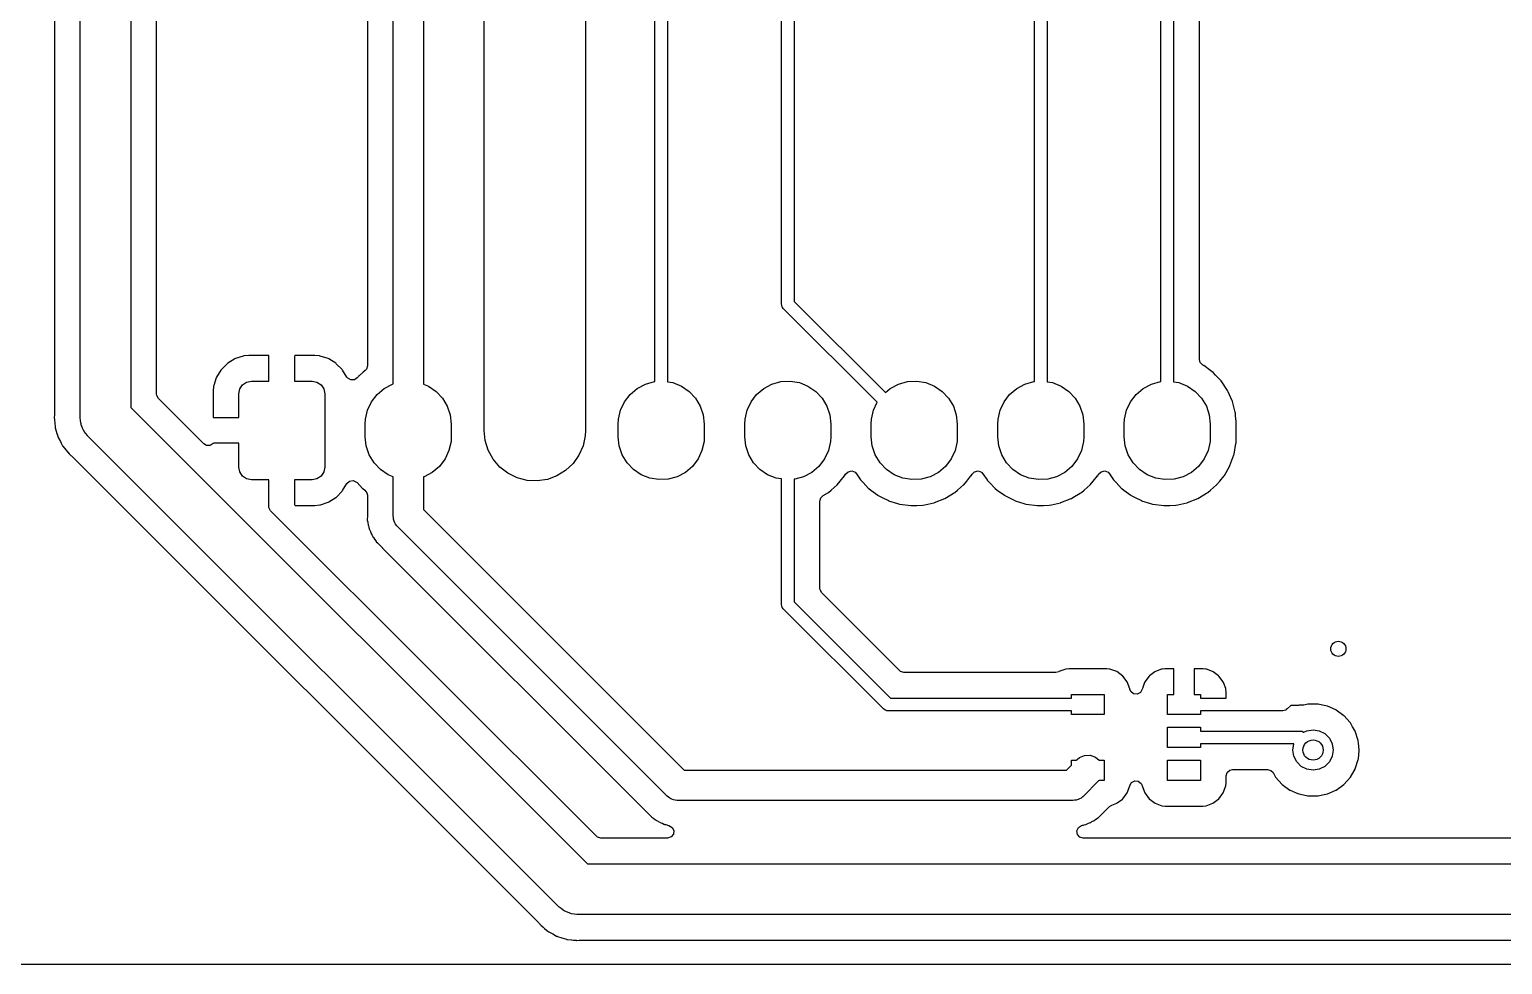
# Model space of a CAD drawing. Extents: x 1.82 to 8.48, y -4.98 to -0.82.
# Drawn here: x 2.604 to 3.75, y -4.98 to -4.252 of the extents above; entities that cross this region are included whole.
import ezdxf

# ---------------------------------------------------------------- set-up
doc = ezdxf.new("R2010")
doc.units = 0
doc.header["$MEASUREMENT"] = 0
doc.layers.add('BLACK', color=7, linetype='CONTINUOUS')

msp = doc.modelspace()

# ---------------------------------------------------------------- linework, layer by layer
at = {"layer": 'BLACK', "linetype": 'CONTINUOUS'}
for p, q in [((2.64321, -4.5544), (2.64321, -3.26329)), ((2.68258, -3.26329), (2.68258, -4.54624)), ((2.7026, -4.5359), (2.7026, -3.28827)), ((2.62319, -3.31816), (2.62319, -4.55196)), ((2.95748, -4.56417), (2.95748, -3.75)), ((3.03622, -3.75), (3.03622, -4.56417)), ((2.88661, -4.528), (2.88661, -4.18603)), ((2.91024, -4.18618), (2.91024, -4.52814)), ((3.09035, -4.5262), (3.09035, -4.18783)), ((3.1002, -4.18798), (3.1002, -4.52635)), ((3.18878, -4.46575), (3.18878, -4.18783)), ((3.19862, -4.18798), (3.19862, -4.46371)), ((3.38563, -4.5262), (3.38563, -4.18783)), ((3.39547, -4.18798), (3.39547, -4.52635)), ((3.48406, -4.5262), (3.48406, -4.18783)), ((3.4939, -4.18798), (3.4939, -4.52635)), ((2.86659, -4.2004), (2.86659, -4.51379)), ((3.51392, -4.50889), (3.51392, -4.20514)), ((3.18912, -4.46691), (3.18878, -4.46575)), ((3.18938, -4.4681), (3.18912, -4.46691)), ((3.18953, -4.4683), (3.18938, -4.4681)), ((3.18956, -4.46841), (3.18953, -4.4683)), ((3.1897, -4.46853), (3.18956, -4.46841)), ((3.19022, -4.46923), (3.1897, -4.46853)), ((3.26331, -4.54232), (3.19022, -4.46923)), ((3.19862, -4.46371), (3.26962, -4.53471)), ((2.75751, -4.51229), (2.753, -4.5168)), ((2.75796, -4.51193), (2.75751, -4.51229)), ((2.76339, -4.50857), (2.75796, -4.51193)), ((2.76391, -4.50833), (2.76339, -4.50857)), ((2.76998, -4.50631), (2.76391, -4.50833)), ((2.7705, -4.50619), (2.76998, -4.50631)), ((2.77427, -4.5058), (2.7705, -4.50619)), ((2.77452, -4.50579), (2.77427, -4.5058)), ((2.78947, -4.50579), (2.77452, -4.50579)), ((2.78977, -4.50585), (2.78947, -4.50579)), ((2.78982, -4.5059), (2.78977, -4.50585)), ((2.79, -4.5065), (2.78982, -4.5059)), ((2.79, -4.52579), (2.79, -4.5065)), ((2.81007, -4.50602), (2.81, -4.50632)), ((2.81, -4.50632), (2.81, -4.52579)), ((2.81011, -4.50596), (2.81007, -4.50602)), ((2.81071, -4.50579), (2.81011, -4.50596)), ((2.82548, -4.50579), (2.81071, -4.50579)), ((2.82573, -4.5058), (2.82548, -4.50579)), ((2.82945, -4.50618), (2.82573, -4.5058)), ((2.82997, -4.50629), (2.82945, -4.50618)), ((2.83605, -4.50831), (2.82997, -4.50629)), ((2.83657, -4.50855), (2.83605, -4.50831)), ((2.842, -4.5119), (2.83657, -4.50855)), ((2.84245, -4.51225), (2.842, -4.5119)), ((2.84696, -4.51676), (2.84245, -4.51225)), ((2.86659, -4.51379), (2.86581, -4.51648)), ((3.5146, -4.51139), (3.51392, -4.50889)), ((3.51663, -4.51331), (3.5146, -4.51139)), ((3.51707, -4.51354), (3.51663, -4.51331)), ((3.51708, -4.51354), (3.51707, -4.51354)), ((3.51726, -4.51363), (3.51708, -4.51354)), ((3.51743, -4.51376), (3.51726, -4.51363)), ((3.52287, -4.51781), (3.51743, -4.51376)), ((3.51743, -4.51376), (3.51743, -4.51376)), ((2.74906, -4.52321), (2.74704, -4.52928)), ((2.7493, -4.52269), (2.74906, -4.52321)), ((2.75265, -4.51725), (2.7493, -4.52269)), ((2.753, -4.5168), (2.75265, -4.51725)), ((2.76942, -4.52867), (2.77261, -4.52654)), ((2.77261, -4.52654), (2.77638, -4.52579)), ((2.77638, -4.52579), (2.79, -4.52579)), ((2.81, -4.52579), (2.82362, -4.52579)), ((2.82362, -4.52579), (2.82739, -4.52654)), ((2.82739, -4.52654), (2.83058, -4.52867)), ((2.84732, -4.51721), (2.84696, -4.51676)), ((2.85073, -4.52271), (2.84732, -4.51721)), ((2.85128, -4.52345), (2.85073, -4.52271)), ((2.85368, -4.5249), (2.85128, -4.52345)), ((2.85647, -4.52482), (2.85368, -4.5249)), ((2.85878, -4.52325), (2.85647, -4.52482)), ((2.85968, -4.52215), (2.85878, -4.52325)), ((2.85994, -4.52183), (2.85968, -4.52215)), ((2.86012, -4.52168), (2.85994, -4.52183)), ((2.86329, -4.51892), (2.86012, -4.52168)), ((2.86489, -4.51754), (2.86329, -4.51892)), ((2.86581, -4.51648), (2.86489, -4.51754)), ((3.08296, -4.52814), (3.08993, -4.52622)), ((3.08993, -4.52622), (3.09035, -4.5262)), ((3.1002, -4.52635), (3.10427, -4.52702)), ((3.10427, -4.52702), (3.11099, -4.5297)), ((3.18138, -4.52814), (3.18835, -4.52622)), ((3.18835, -4.52622), (3.19557, -4.52584)), ((3.19557, -4.52584), (3.2027, -4.52702)), ((3.2027, -4.52702), (3.20941, -4.5297)), ((3.27981, -4.52814), (3.28678, -4.52622)), ((3.28678, -4.52622), (3.29399, -4.52584)), ((3.29399, -4.52584), (3.30113, -4.52702)), ((3.30113, -4.52702), (3.30784, -4.5297)), ((3.37823, -4.52814), (3.3852, -4.52622)), ((3.3852, -4.52622), (3.38563, -4.5262)), ((3.39547, -4.52635), (3.39955, -4.52702)), ((3.39955, -4.52702), (3.40626, -4.5297)), ((3.47666, -4.52814), (3.48363, -4.52622)), ((3.48363, -4.52622), (3.48406, -4.5262)), ((3.4939, -4.52635), (3.49798, -4.52702)), ((3.49798, -4.52702), (3.50469, -4.5297)), ((3.52454, -4.51905), (3.52287, -4.51781)), ((3.52656, -4.52116), (3.52454, -4.51905)), ((3.53064, -4.52544), (3.52656, -4.52116)), ((3.53081, -4.52562), (3.53064, -4.52544)), ((3.53588, -4.53315), (3.53081, -4.52562)), ((2.70271, -4.53695), (2.7026, -4.5359)), ((2.70405, -4.5394), (2.70271, -4.53695)), ((2.74655, -4.53352), (2.74654, -4.53377)), ((2.74654, -4.53377), (2.74654, -4.55346)), ((2.74693, -4.52981), (2.74655, -4.53352)), ((2.74704, -4.52928), (2.74693, -4.52981)), ((2.76654, -4.53563), (2.76728, -4.53186)), ((2.76654, -4.55417), (2.76654, -4.53563)), ((2.76728, -4.53186), (2.76942, -4.52867)), ((2.83058, -4.52867), (2.83272, -4.53186)), ((2.83272, -4.53186), (2.83346, -4.53563)), ((2.83346, -4.53563), (2.83346, -4.59272)), ((2.8698, -4.54192), (2.87419, -4.53617)), ((2.87419, -4.53617), (2.87971, -4.53151)), ((2.87971, -4.53151), (2.88611, -4.52814)), ((2.88611, -4.52814), (2.88661, -4.528)), ((2.91024, -4.52814), (2.91414, -4.5297)), ((2.91414, -4.5297), (2.92011, -4.53377)), ((2.92011, -4.53377), (2.92508, -4.53902)), ((3.06665, -4.54192), (3.07104, -4.53617)), ((3.07104, -4.53617), (3.07656, -4.53151)), ((3.07656, -4.53151), (3.08296, -4.52814)), ((3.11099, -4.5297), (3.11696, -4.53377)), ((3.11696, -4.53377), (3.12193, -4.53902)), ((3.16508, -4.54192), (3.16947, -4.53617)), ((3.16947, -4.53617), (3.17499, -4.53151)), ((3.17499, -4.53151), (3.18138, -4.52814)), ((3.20941, -4.5297), (3.21539, -4.53377)), ((3.21539, -4.53377), (3.22036, -4.53902)), ((3.26962, -4.53471), (3.27341, -4.53151)), ((3.27341, -4.53151), (3.27981, -4.52814)), ((3.30784, -4.5297), (3.31382, -4.53377)), ((3.31382, -4.53377), (3.31878, -4.53902)), ((3.36193, -4.54192), (3.36632, -4.53617)), ((3.36632, -4.53617), (3.37184, -4.53151)), ((3.37184, -4.53151), (3.37823, -4.52814)), ((3.40626, -4.5297), (3.41224, -4.53377)), ((3.41224, -4.53377), (3.41721, -4.53902)), ((3.46035, -4.54192), (3.46474, -4.53617)), ((3.46474, -4.53617), (3.47026, -4.53151)), ((3.47026, -4.53151), (3.47666, -4.52814)), ((3.50469, -4.5297), (3.51067, -4.53377)), ((3.51067, -4.53377), (3.51563, -4.53902)), ((3.53638, -4.53426), (3.53588, -4.53315)), ((3.53945, -4.54108), (3.53638, -4.53426)), ((2.68258, -4.54624), (3.03791, -4.90157)), ((2.73933, -4.57468), (2.70405, -4.5394)), ((2.86517, -4.55552), (2.86675, -4.54847)), ((2.86675, -4.54847), (2.8698, -4.54192)), ((2.92508, -4.53902), (2.9288, -4.54522)), ((2.9288, -4.54522), (2.93111, -4.55207)), ((3.06202, -4.55552), (3.0636, -4.54847)), ((3.0636, -4.54847), (3.06665, -4.54192)), ((3.12193, -4.53902), (3.12565, -4.54522)), ((3.12565, -4.54522), (3.12796, -4.55207)), ((3.16044, -4.55552), (3.16202, -4.54847)), ((3.16202, -4.54847), (3.16508, -4.54192)), ((3.22036, -4.53902), (3.22408, -4.54522)), ((3.22408, -4.54522), (3.22638, -4.55207)), ((3.25887, -4.55552), (3.26045, -4.54847)), ((3.26045, -4.54847), (3.26331, -4.54232)), ((3.31878, -4.53902), (3.3225, -4.54522)), ((3.3225, -4.54522), (3.32481, -4.55207)), ((3.3573, -4.55552), (3.35887, -4.54847)), ((3.35887, -4.54847), (3.36193, -4.54192)), ((3.41721, -4.53902), (3.42093, -4.54522)), ((3.42093, -4.54522), (3.42324, -4.55207)), ((3.45572, -4.55552), (3.4573, -4.54847)), ((3.4573, -4.54847), (3.46035, -4.54192)), ((3.51563, -4.53902), (3.51935, -4.54522)), ((3.51935, -4.54522), (3.52166, -4.55207)), ((3.53961, -4.54142), (3.53945, -4.54108)), ((3.53966, -4.54163), (3.53961, -4.54142)), ((3.54183, -4.55), (3.53966, -4.54163)), ((3.53966, -4.54163), (3.53966, -4.54163)), ((2.62304, -4.55364), (2.623, -4.55398)), ((2.623, -4.55398), (2.62302, -4.55422)), ((2.62302, -4.55422), (2.62317, -4.55595)), ((2.62316, -4.5525), (2.62304, -4.55364)), ((2.62319, -4.55196), (2.62316, -4.5525)), ((2.62317, -4.55595), (2.62318, -4.55614)), ((2.62318, -4.55614), (2.62319, -4.55624)), ((2.62319, -4.55624), (2.62319, -4.55636)), ((2.62319, -4.55636), (2.6232, -4.55648)), ((2.6232, -4.55648), (2.62335, -4.55804)), ((2.62335, -4.55804), (2.62336, -4.55809)), ((2.62336, -4.55809), (2.62368, -4.56174)), ((2.64349, -4.55639), (2.64321, -4.5544)), ((2.64362, -4.55839), (2.64349, -4.55639)), ((2.64389, -4.55914), (2.64362, -4.55839)), ((2.644, -4.55992), (2.64389, -4.55914)), ((2.64483, -4.56175), (2.644, -4.55992)), ((2.74654, -4.55346), (2.74671, -4.55406)), ((2.74671, -4.55406), (2.74677, -4.55411)), ((2.74677, -4.55411), (2.74707, -4.55417)), ((2.74707, -4.55417), (2.76654, -4.55417)), ((2.86496, -4.55925), (2.86517, -4.55552)), ((2.86496, -4.56909), (2.86496, -4.55925)), ((2.93111, -4.55207), (2.93189, -4.55925)), ((2.93189, -4.55925), (2.93189, -4.56909)), ((3.06181, -4.55925), (3.06202, -4.55552)), ((3.06181, -4.56909), (3.06181, -4.55925)), ((3.12796, -4.55207), (3.12874, -4.55925)), ((3.12874, -4.55925), (3.12874, -4.56909)), ((3.16024, -4.55925), (3.16044, -4.55552)), ((3.16024, -4.56909), (3.16024, -4.55925)), ((3.22638, -4.55207), (3.22717, -4.55925)), ((3.22717, -4.55925), (3.22717, -4.56909)), ((3.25866, -4.55925), (3.25887, -4.55552)), ((3.25866, -4.56909), (3.25866, -4.55925)), ((3.32481, -4.55207), (3.32559, -4.55925)), ((3.32559, -4.55925), (3.32559, -4.56909)), ((3.35709, -4.55925), (3.3573, -4.55552)), ((3.35709, -4.56909), (3.35709, -4.55925)), ((3.42324, -4.55207), (3.42402, -4.55925)), ((3.42402, -4.55925), (3.42402, -4.56909)), ((3.45551, -4.55925), (3.45572, -4.55552)), ((3.45551, -4.56909), (3.45551, -4.55925)), ((3.52166, -4.55207), (3.52244, -4.55925)), ((3.52244, -4.55925), (3.52244, -4.56909)), ((3.54189, -4.55021), (3.54183, -4.55)), ((3.54183, -4.55), (3.54183, -4.55)), ((3.5419, -4.55042), (3.54189, -4.55021)), ((3.54213, -4.5531), (3.5419, -4.55042)), ((3.5419, -4.55042), (3.5419, -4.55042)), ((3.54246, -4.55697), (3.54213, -4.5531)), ((3.54246, -4.5732), (3.54246, -4.55697)), ((2.62368, -4.56174), (2.62374, -4.56194)), ((2.62374, -4.56194), (2.62376, -4.56215)), ((2.62376, -4.56215), (2.62481, -4.56565)), ((2.62481, -4.56565), (2.62483, -4.5657)), ((2.62483, -4.5657), (2.6257, -4.5687)), ((2.6257, -4.5687), (2.62585, -4.56921)), ((2.62585, -4.56921), (2.62595, -4.5694)), ((2.62595, -4.5694), (2.62601, -4.5696)), ((2.62601, -4.5696), (2.62612, -4.56981)), ((2.62612, -4.56981), (2.62773, -4.57283)), ((2.62773, -4.57283), (2.62775, -4.57288)), ((2.64551, -4.56364), (2.64483, -4.56175)), ((2.64598, -4.56428), (2.64551, -4.56364)), ((2.64631, -4.565), (2.64598, -4.56428)), ((2.64762, -4.56652), (2.64631, -4.565)), ((2.64881, -4.56815), (2.64762, -4.56652)), ((2.64897, -4.56832), (2.64881, -4.56815)), ((3.01584, -4.93518), (2.64897, -4.56832)), ((2.86574, -4.57628), (2.86496, -4.56909)), ((2.93168, -4.57282), (2.9301, -4.57988)), ((2.93189, -4.56909), (2.93168, -4.57282)), ((2.95828, -4.57209), (2.95748, -4.56417)), ((2.96066, -4.57968), (2.95828, -4.57209)), ((3.036, -4.56829), (3.03438, -4.57608)), ((3.03622, -4.56417), (3.036, -4.56829)), ((3.06259, -4.57628), (3.06181, -4.56909)), ((3.12853, -4.57282), (3.12695, -4.57988)), ((3.12874, -4.56909), (3.12853, -4.57282)), ((3.16102, -4.57628), (3.16024, -4.56909)), ((3.22696, -4.57282), (3.22538, -4.57988)), ((3.22717, -4.56909), (3.22696, -4.57282)), ((3.25944, -4.57628), (3.25866, -4.56909)), ((3.32538, -4.57282), (3.32381, -4.57988)), ((3.32559, -4.56909), (3.32538, -4.57282)), ((3.35787, -4.57628), (3.35709, -4.56909)), ((3.42381, -4.57282), (3.42223, -4.57988)), ((3.42402, -4.56909), (3.42381, -4.57282)), ((3.45629, -4.57628), (3.45551, -4.56909)), ((3.52223, -4.57282), (3.52066, -4.57988)), ((3.52244, -4.56909), (3.52223, -4.57282)), ((2.62775, -4.57288), (2.62841, -4.57415)), ((2.62841, -4.57415), (2.62943, -4.57613)), ((2.62943, -4.57613), (2.62956, -4.57629)), ((2.62956, -4.57629), (2.62966, -4.57648)), ((2.62966, -4.57648), (2.63198, -4.57932)), ((2.63198, -4.57932), (2.63201, -4.57935)), ((2.63201, -4.57935), (2.63324, -4.58089)), ((2.63324, -4.58089), (2.63334, -4.58099)), ((2.63334, -4.58099), (2.63336, -4.58102)), ((2.63336, -4.58102), (2.63351, -4.58119)), ((2.63351, -4.58119), (2.63458, -4.58251)), ((2.63458, -4.58251), (2.63477, -4.58266)), ((2.63477, -4.58266), (2.63477, -4.58266)), ((2.63477, -4.58266), (2.63597, -4.58366)), ((2.63597, -4.58366), (2.63632, -4.58397)), ((2.63632, -4.58397), (2.99996, -4.94761)), ((2.74144, -4.57593), (2.73933, -4.57468)), ((2.74423, -4.57593), (2.74144, -4.57593)), ((2.74659, -4.57442), (2.74423, -4.57593)), ((2.74665, -4.57435), (2.74659, -4.57442)), ((2.74725, -4.57417), (2.74665, -4.57435)), ((2.76654, -4.57417), (2.74725, -4.57417)), ((2.76654, -4.59272), (2.76654, -4.57417)), ((2.86805, -4.58313), (2.86574, -4.57628)), ((2.87177, -4.58933), (2.86805, -4.58313)), ((2.9301, -4.57988), (2.92705, -4.58643)), ((2.96452, -4.58664), (2.96066, -4.57968)), ((3.03122, -4.58338), (3.02665, -4.5899)), ((3.03438, -4.57608), (3.03122, -4.58338)), ((3.0649, -4.58313), (3.06259, -4.57628)), ((3.06862, -4.58933), (3.0649, -4.58313)), ((3.12695, -4.57988), (3.1239, -4.58643)), ((3.16332, -4.58313), (3.16102, -4.57628)), ((3.16705, -4.58933), (3.16332, -4.58313)), ((3.22538, -4.57988), (3.22233, -4.58643)), ((3.26175, -4.58313), (3.25944, -4.57628)), ((3.26547, -4.58933), (3.26175, -4.58313)), ((3.32381, -4.57988), (3.32075, -4.58643)), ((3.36017, -4.58313), (3.35787, -4.57628)), ((3.3639, -4.58933), (3.36017, -4.58313)), ((3.42223, -4.57988), (3.41918, -4.58643)), ((3.4586, -4.58313), (3.45629, -4.57628)), ((3.46232, -4.58933), (3.4586, -4.58313)), ((3.52066, -4.57988), (3.5176, -4.58643)), ((3.5377, -4.59161), (3.5408, -4.58308)), ((3.5408, -4.58308), (3.54088, -4.58266)), ((3.54088, -4.58266), (3.54239, -4.57431)), ((3.54239, -4.57431), (3.54242, -4.57415)), ((3.54239, -4.57431), (3.54239, -4.57431)), ((3.54242, -4.57415), (3.54246, -4.5732)), ((2.76728, -4.59648), (2.76654, -4.59272)), ((2.83346, -4.59272), (2.83272, -4.59648)), ((2.87674, -4.59458), (2.87177, -4.58933)), ((2.88271, -4.59864), (2.87674, -4.59458)), ((2.92266, -4.59217), (2.91714, -4.59684)), ((2.92705, -4.58643), (2.92266, -4.59217)), ((2.9697, -4.59268), (2.96452, -4.58664)), ((2.97599, -4.59756), (2.9697, -4.59268)), ((3.02087, -4.59537), (3.01411, -4.59956)), ((3.02665, -4.5899), (3.02087, -4.59537)), ((3.07359, -4.59458), (3.06862, -4.58933)), ((3.07956, -4.59864), (3.07359, -4.59458)), ((3.11951, -4.59217), (3.11399, -4.59684)), ((3.1239, -4.58643), (3.11951, -4.59217)), ((3.17201, -4.59458), (3.16705, -4.58933)), ((3.17799, -4.59864), (3.17201, -4.59458)), ((3.21793, -4.59217), (3.21241, -4.59684)), ((3.22233, -4.58643), (3.21793, -4.59217)), ((3.24065, -4.59632), (3.2434, -4.59577)), ((3.2434, -4.59577), (3.246, -4.59679)), ((3.27044, -4.59458), (3.26547, -4.58933)), ((3.27642, -4.59864), (3.27044, -4.59458)), ((3.31636, -4.59217), (3.31084, -4.59684)), ((3.32075, -4.58643), (3.31636, -4.59217)), ((3.33908, -4.59632), (3.34182, -4.59577)), ((3.34182, -4.59577), (3.34442, -4.59679)), ((3.36886, -4.59458), (3.3639, -4.58933)), ((3.37484, -4.59864), (3.36886, -4.59458)), ((3.41479, -4.59217), (3.40926, -4.59684)), ((3.41918, -4.58643), (3.41479, -4.59217)), ((3.43751, -4.59632), (3.44025, -4.59577)), ((3.44025, -4.59577), (3.44285, -4.59679)), ((3.46729, -4.59458), (3.46232, -4.58933)), ((3.47327, -4.59864), (3.46729, -4.59458)), ((3.51321, -4.59217), (3.50769, -4.59684)), ((3.5176, -4.58643), (3.51321, -4.59217)), ((3.53334, -4.59927), (3.5376, -4.59179)), ((3.5376, -4.59179), (3.5377, -4.59161)), ((2.76942, -4.59968), (2.76728, -4.59648)), ((2.77261, -4.60181), (2.76942, -4.59968)), ((2.77638, -4.60256), (2.77261, -4.60181)), ((2.79, -4.60256), (2.77638, -4.60256)), ((2.79, -4.62203), (2.79, -4.60256)), ((2.82362, -4.60256), (2.81, -4.60256)), ((2.81, -4.60256), (2.81, -4.62185)), ((2.82739, -4.60181), (2.82362, -4.60256)), ((2.83058, -4.59968), (2.82739, -4.60181)), ((2.83272, -4.59648), (2.83058, -4.59968)), ((2.84735, -4.61109), (2.85074, -4.6056)), ((2.85074, -4.6056), (2.85281, -4.60373)), ((2.85281, -4.60373), (2.85557, -4.60328)), ((2.85557, -4.60328), (2.85814, -4.6044)), ((2.85814, -4.6044), (2.85855, -4.60478)), ((2.85855, -4.60478), (2.86286, -4.6093)), ((2.88661, -4.6002), (2.88271, -4.59864)), ((2.88661, -4.63071), (2.88661, -4.6002)), ((2.91074, -4.60021), (2.91024, -4.60035)), ((2.91024, -4.60035), (2.91024, -4.62582)), ((2.91714, -4.59684), (2.91074, -4.60021)), ((2.98313, -4.60107), (2.97599, -4.59756)), ((2.99083, -4.60308), (2.98313, -4.60107)), ((2.99877, -4.6035), (2.99083, -4.60308)), ((3.00664, -4.60231), (2.99877, -4.6035)), ((3.01411, -4.59956), (3.00664, -4.60231)), ((3.08628, -4.60133), (3.07956, -4.59864)), ((3.09341, -4.60251), (3.08628, -4.60133)), ((3.10063, -4.60213), (3.09341, -4.60251)), ((3.10759, -4.60021), (3.10063, -4.60213)), ((3.11399, -4.59684), (3.10759, -4.60021)), ((3.1847, -4.60133), (3.17799, -4.59864)), ((3.18878, -4.602), (3.1847, -4.60133)), ((3.18878, -4.69961), (3.18878, -4.602)), ((3.19905, -4.60213), (3.19862, -4.60215)), ((3.19862, -4.60215), (3.19862, -4.69757)), ((3.20602, -4.60021), (3.19905, -4.60213)), ((3.21241, -4.59684), (3.20602, -4.60021)), ((3.22734, -4.61072), (3.23202, -4.60665)), ((3.23202, -4.60665), (3.23218, -4.60652)), ((3.23202, -4.60665), (3.23202, -4.60665)), ((3.23218, -4.60652), (3.23447, -4.60373)), ((3.23447, -4.60373), (3.2378, -4.59966)), ((3.2378, -4.59966), (3.23794, -4.5995)), ((3.2378, -4.59966), (3.2378, -4.59966)), ((3.23794, -4.5995), (3.23864, -4.59826)), ((3.23864, -4.59826), (3.24065, -4.59632)), ((3.246, -4.59679), (3.24707, -4.59794)), ((3.24707, -4.59794), (3.25029, -4.60273)), ((3.25029, -4.60273), (3.25044, -4.60288)), ((3.25044, -4.60288), (3.25044, -4.60288)), ((3.25044, -4.60288), (3.2523, -4.60483)), ((3.2523, -4.60483), (3.25656, -4.6093)), ((3.28313, -4.60133), (3.27642, -4.59864)), ((3.29026, -4.60251), (3.28313, -4.60133)), ((3.29748, -4.60213), (3.29026, -4.60251)), ((3.30445, -4.60021), (3.29748, -4.60213)), ((3.31084, -4.59684), (3.30445, -4.60021)), ((3.32576, -4.61072), (3.33045, -4.60665)), ((3.33045, -4.60665), (3.33061, -4.60652)), ((3.33045, -4.60665), (3.33045, -4.60665)), ((3.33061, -4.60652), (3.33289, -4.60373)), ((3.33289, -4.60373), (3.33623, -4.59966)), ((3.33623, -4.59966), (3.33636, -4.5995)), ((3.33623, -4.59966), (3.33623, -4.59966)), ((3.33636, -4.5995), (3.33707, -4.59826)), ((3.33707, -4.59826), (3.33908, -4.59632)), ((3.34442, -4.59679), (3.3455, -4.59794)), ((3.3455, -4.59794), (3.34872, -4.60273)), ((3.34872, -4.60273), (3.34886, -4.60288)), ((3.34886, -4.60288), (3.34886, -4.60288)), ((3.34886, -4.60288), (3.35073, -4.60483)), ((3.35073, -4.60483), (3.35498, -4.6093)), ((3.38155, -4.60133), (3.37484, -4.59864)), ((3.38868, -4.60251), (3.38155, -4.60133)), ((3.3959, -4.60213), (3.38868, -4.60251)), ((3.40287, -4.60021), (3.3959, -4.60213)), ((3.40926, -4.59684), (3.40287, -4.60021)), ((3.42419, -4.61072), (3.42887, -4.60665)), ((3.42887, -4.60665), (3.42903, -4.60652)), ((3.42887, -4.60665), (3.42887, -4.60665)), ((3.42903, -4.60652), (3.43132, -4.60373)), ((3.43132, -4.60373), (3.43466, -4.59966)), ((3.43466, -4.59966), (3.43479, -4.5995)), ((3.43466, -4.59966), (3.43466, -4.59966)), ((3.43479, -4.5995), (3.43549, -4.59826)), ((3.43549, -4.59826), (3.43751, -4.59632)), ((3.44285, -4.59679), (3.44392, -4.59794)), ((3.44392, -4.59794), (3.44714, -4.60273)), ((3.44714, -4.60273), (3.44729, -4.60288)), ((3.44729, -4.60288), (3.44729, -4.60288)), ((3.44729, -4.60288), (3.44915, -4.60483)), ((3.44915, -4.60483), (3.45341, -4.6093)), ((3.47998, -4.60133), (3.47327, -4.59864)), ((3.48711, -4.60251), (3.47998, -4.60133)), ((3.49433, -4.60213), (3.48711, -4.60251)), ((3.5013, -4.60021), (3.49433, -4.60213)), ((3.50769, -4.59684), (3.5013, -4.60021)), ((3.52261, -4.61072), (3.5273, -4.60665)), ((3.5273, -4.60665), (3.52746, -4.60652)), ((3.5273, -4.60665), (3.5273, -4.60665)), ((3.52746, -4.60652), (3.52756, -4.6064)), ((3.52756, -4.6064), (3.52974, -4.60373)), ((3.52974, -4.60373), (3.53308, -4.59966)), ((3.53308, -4.59966), (3.53321, -4.5995)), ((3.53308, -4.59966), (3.53308, -4.59966)), ((3.53321, -4.5995), (3.53334, -4.59927)), ((2.83661, -4.61977), (2.84204, -4.61641)), ((2.84204, -4.61641), (2.84249, -4.61606)), ((2.84249, -4.61606), (2.847, -4.61154)), ((2.847, -4.61154), (2.84735, -4.61109)), ((2.86286, -4.6093), (2.86303, -4.60942)), ((2.86303, -4.60942), (2.8646, -4.61059)), ((2.8646, -4.61059), (2.86628, -4.61282)), ((2.86628, -4.61282), (2.86659, -4.61457)), ((2.86659, -4.61457), (2.86659, -4.63035)), ((3.21864, -4.61931), (3.21943, -4.61663)), ((3.21943, -4.61663), (3.22103, -4.61507)), ((3.22103, -4.61507), (3.22124, -4.61494)), ((3.22124, -4.61494), (3.22533, -4.61247)), ((3.22533, -4.61247), (3.22734, -4.61072)), ((3.25656, -4.6093), (3.25673, -4.60942)), ((3.25673, -4.60942), (3.2583, -4.61059)), ((3.2583, -4.61059), (3.26384, -4.61471)), ((3.26384, -4.61471), (3.26403, -4.61481)), ((3.26403, -4.61481), (3.26403, -4.61481)), ((3.26403, -4.61481), (3.26718, -4.61641)), ((3.26718, -4.61641), (3.27193, -4.61883)), ((3.30775, -4.62043), (3.3158, -4.61725)), ((3.3158, -4.61725), (3.31599, -4.61717)), ((3.3158, -4.61725), (3.3158, -4.61725)), ((3.31599, -4.61717), (3.31707, -4.61652)), ((3.31707, -4.61652), (3.32274, -4.61308)), ((3.32274, -4.61308), (3.32375, -4.61247)), ((3.32375, -4.61247), (3.32576, -4.61072)), ((3.35498, -4.6093), (3.35515, -4.60942)), ((3.35515, -4.60942), (3.35672, -4.61059)), ((3.35672, -4.61059), (3.36227, -4.61471)), ((3.36227, -4.61471), (3.36245, -4.61481)), ((3.36245, -4.61481), (3.36245, -4.61481)), ((3.36245, -4.61481), (3.36561, -4.61641)), ((3.36561, -4.61641), (3.37036, -4.61883)), ((3.40617, -4.62043), (3.41422, -4.61725)), ((3.41422, -4.61725), (3.41442, -4.61717)), ((3.41422, -4.61725), (3.41422, -4.61725)), ((3.41442, -4.61717), (3.41549, -4.61652)), ((3.41549, -4.61652), (3.42116, -4.61308)), ((3.42116, -4.61308), (3.42218, -4.61247)), ((3.42218, -4.61247), (3.42419, -4.61072)), ((3.45341, -4.6093), (3.45358, -4.60942)), ((3.45358, -4.60942), (3.45515, -4.61059)), ((3.45515, -4.61059), (3.46069, -4.61471)), ((3.46069, -4.61471), (3.46088, -4.61481)), ((3.46088, -4.61481), (3.46088, -4.61481)), ((3.46088, -4.61481), (3.46403, -4.61641)), ((3.46403, -4.61641), (3.46878, -4.61883)), ((3.5046, -4.62043), (3.51265, -4.61725)), ((3.51265, -4.61725), (3.51284, -4.61717)), ((3.51265, -4.61725), (3.51265, -4.61725)), ((3.51284, -4.61717), (3.51392, -4.61652)), ((3.51392, -4.61652), (3.51959, -4.61308)), ((3.51959, -4.61308), (3.5206, -4.61247)), ((3.5206, -4.61247), (3.52261, -4.61072)), ((2.78998, -4.62211), (2.79, -4.62203)), ((2.78998, -4.62422), (2.78998, -4.62211)), ((2.79132, -4.62667), (2.78998, -4.62422)), ((3.04475, -4.8801), (2.79132, -4.62667)), ((2.81, -4.62185), (2.81018, -4.62245)), ((2.81018, -4.62245), (2.81023, -4.62249)), ((2.81023, -4.62249), (2.81053, -4.62256)), ((2.81053, -4.62256), (2.82548, -4.62256)), ((2.82548, -4.62256), (2.82573, -4.62255)), ((2.82573, -4.62255), (2.8295, -4.62216)), ((2.8295, -4.62216), (2.83002, -4.62204)), ((2.83002, -4.62204), (2.83609, -4.62002)), ((2.83609, -4.62002), (2.83661, -4.61977)), ((2.91024, -4.62582), (3.11316, -4.82874)), ((3.21864, -4.68722), (3.21864, -4.61931)), ((3.27193, -4.61883), (3.27213, -4.61889)), ((3.27213, -4.61889), (3.27213, -4.61889)), ((3.27213, -4.61889), (3.279, -4.62102)), ((3.279, -4.62102), (3.2806, -4.62152)), ((3.2806, -4.62152), (3.28081, -4.62155)), ((3.28081, -4.62155), (3.28939, -4.62268)), ((3.28939, -4.62268), (3.28939, -4.62268)), ((3.28939, -4.62268), (3.2896, -4.62271)), ((3.2896, -4.62271), (3.28981, -4.6227)), ((3.28981, -4.6227), (3.29413, -4.62254)), ((3.28981, -4.6227), (3.28981, -4.6227)), ((3.29413, -4.62254), (3.29867, -4.62237)), ((3.29867, -4.62237), (3.30032, -4.62203)), ((3.30032, -4.62203), (3.30735, -4.62055)), ((3.30735, -4.62055), (3.30755, -4.62051)), ((3.30755, -4.62051), (3.30775, -4.62043)), ((3.30775, -4.62043), (3.30775, -4.62043)), ((3.37036, -4.61883), (3.37056, -4.61889)), ((3.37056, -4.61889), (3.37056, -4.61889)), ((3.37056, -4.61889), (3.37743, -4.62102)), ((3.37743, -4.62102), (3.37902, -4.62152)), ((3.37902, -4.62152), (3.37923, -4.62155)), ((3.37923, -4.62155), (3.38781, -4.62268)), ((3.38781, -4.62268), (3.38781, -4.62268)), ((3.38781, -4.62268), (3.38802, -4.62271)), ((3.38802, -4.62271), (3.38823, -4.6227)), ((3.38823, -4.6227), (3.39256, -4.62254)), ((3.38823, -4.6227), (3.38823, -4.6227)), ((3.39256, -4.62254), (3.39709, -4.62237)), ((3.39709, -4.62237), (3.39874, -4.62203)), ((3.39874, -4.62203), (3.40577, -4.62055)), ((3.40577, -4.62055), (3.40598, -4.62051)), ((3.40598, -4.62051), (3.40617, -4.62043)), ((3.40617, -4.62043), (3.40617, -4.62043)), ((3.46878, -4.61883), (3.46898, -4.61889)), ((3.46898, -4.61889), (3.46898, -4.61889)), ((3.46898, -4.61889), (3.47585, -4.62102)), ((3.47585, -4.62102), (3.47745, -4.62152)), ((3.47745, -4.62152), (3.47766, -4.62155)), ((3.47766, -4.62155), (3.48624, -4.62268)), ((3.48624, -4.62268), (3.48624, -4.62268)), ((3.48624, -4.62268), (3.48645, -4.62271)), ((3.48645, -4.62271), (3.48666, -4.6227)), ((3.48666, -4.6227), (3.49098, -4.62254)), ((3.48666, -4.6227), (3.48666, -4.6227)), ((3.49098, -4.62254), (3.49552, -4.62237)), ((3.49552, -4.62237), (3.49717, -4.62203)), ((3.49717, -4.62203), (3.5042, -4.62055)), ((3.5042, -4.62055), (3.5044, -4.62051)), ((3.5044, -4.62051), (3.5046, -4.62043)), ((3.5046, -4.62043), (3.5046, -4.62043)), ((2.86659, -4.6304), (2.86656, -4.63395)), ((2.86656, -4.63395), (2.86692, -4.63561)), ((2.86659, -4.63035), (2.86659, -4.6304)), ((2.86692, -4.63561), (2.867, -4.63611)), ((2.867, -4.63611), (2.86719, -4.63781)), ((2.86719, -4.63781), (2.86728, -4.63807)), ((2.86728, -4.63807), (2.86728, -4.63807)), ((2.86728, -4.63807), (2.86762, -4.63905)), ((2.86762, -4.63905), (2.86779, -4.63964)), ((2.86779, -4.63964), (2.86801, -4.64065)), ((2.86801, -4.64065), (2.86801, -4.64065)), ((2.86801, -4.64065), (2.86807, -4.64093)), ((2.86807, -4.64093), (2.86879, -4.64247)), ((2.88685, -4.632), (2.88661, -4.63071)), ((2.8869, -4.63331), (2.88685, -4.632)), ((2.88725, -4.63411), (2.8869, -4.63331)), ((2.88741, -4.63496), (2.88725, -4.63411)), ((2.88809, -4.63608), (2.88741, -4.63496)), ((2.88861, -4.63728), (2.88809, -4.63608)), ((2.88951, -4.63838), (2.88861, -4.63728)), ((2.88968, -4.63864), (2.88951, -4.63838)), ((2.88982, -4.63875), (2.88968, -4.63864)), ((2.89007, -4.63906), (2.88982, -4.63875)), ((3.09992, -4.8489), (2.89007, -4.63906)), ((2.86879, -4.64247), (2.86898, -4.64294)), ((2.86898, -4.64294), (2.86954, -4.64455)), ((2.86954, -4.64455), (2.86968, -4.64478)), ((2.86968, -4.64478), (2.86968, -4.64478)), ((2.86968, -4.64478), (2.87024, -4.64567)), ((2.87024, -4.64567), (2.87053, -4.6462)), ((2.87053, -4.6462), (2.87097, -4.64715)), ((2.87097, -4.64715), (2.87108, -4.6474)), ((2.87108, -4.6474), (2.87125, -4.64762)), ((2.87125, -4.64762), (2.87125, -4.64762)), ((2.87125, -4.64762), (2.87213, -4.64875)), ((2.87213, -4.64875), (2.87242, -4.64916)), ((2.87242, -4.64916), (2.87332, -4.65061)), ((2.87332, -4.65061), (2.87352, -4.6508)), ((2.87352, -4.6508), (2.87352, -4.6508)), ((2.87352, -4.6508), (2.87445, -4.65174)), ((2.87445, -4.65174), (2.87447, -4.65176)), ((2.87447, -4.65176), (2.87449, -4.65179)), ((2.87449, -4.65179), (2.87551, -4.65281)), ((2.87551, -4.65281), (2.87835, -4.65567)), ((2.87835, -4.65567), (2.87839, -4.6557)), ((2.87839, -4.6557), (2.87844, -4.65574)), ((2.87844, -4.65574), (3.0855, -4.8628)), ((3.21876, -4.68828), (3.21864, -4.68722)), ((3.19862, -4.69757), (3.27369, -4.77264)), ((3.22009, -4.69073), (3.21876, -4.68828)), ((3.28053, -4.75117), (3.22009, -4.69073)), ((3.18912, -4.70077), (3.18878, -4.69961)), ((3.18938, -4.70195), (3.18912, -4.70077)), ((3.18953, -4.70216), (3.18938, -4.70195)), ((3.18956, -4.70226), (3.18953, -4.70216)), ((3.1897, -4.70238), (3.18956, -4.70226)), ((3.19022, -4.70309), (3.1897, -4.70238)), ((3.26817, -4.78104), (3.19022, -4.70309)), ((3.28136, -4.75183), (3.28053, -4.75117)), ((3.28404, -4.75262), (3.28136, -4.75183)), ((3.40226, -4.75262), (3.28404, -4.75262)), ((3.40453, -4.75204), (3.40226, -4.75262)), ((3.40466, -4.75194), (3.40453, -4.75204)), ((3.41003, -4.74993), (3.40466, -4.75194)), ((3.41248, -4.74967), (3.41003, -4.74993)), ((3.44186, -4.74967), (3.41248, -4.74967)), ((3.4443, -4.74993), (3.44186, -4.74967)), ((3.44967, -4.75194), (3.4443, -4.74993)), ((3.45426, -4.75538), (3.44967, -4.75194)), ((3.4577, -4.75997), (3.45426, -4.75538)), ((3.47467, -4.75568), (3.47166, -4.7597)), ((3.47517, -4.75519), (3.47467, -4.75568)), ((3.47919, -4.75217), (3.47517, -4.75519)), ((3.4798, -4.75184), (3.47919, -4.75217)), ((3.48454, -4.75006), (3.4798, -4.75184)), ((3.48514, -4.74992), (3.48454, -4.75006)), ((3.48715, -4.7497), (3.48514, -4.74992)), ((3.48741, -4.74969), (3.48715, -4.7497)), ((3.49356, -4.74969), (3.48741, -4.74969)), ((3.49386, -4.74975), (3.49356, -4.74969)), ((3.49392, -4.7498), (3.49386, -4.74975)), ((3.49409, -4.7504), (3.49392, -4.7498)), ((3.49409, -4.76969), (3.49409, -4.7504)), ((3.50991, -4.74992), (3.50984, -4.75022)), ((3.50984, -4.75022), (3.50984, -4.76969)), ((3.50996, -4.74986), (3.50991, -4.74992)), ((3.51056, -4.74969), (3.50996, -4.74986)), ((3.51652, -4.74969), (3.51056, -4.74969)), ((3.51679, -4.7497), (3.51652, -4.74969)), ((3.51879, -4.74992), (3.51679, -4.7497)), ((3.51939, -4.75006), (3.51879, -4.74992)), ((3.52414, -4.75184), (3.51939, -4.75006)), ((3.52475, -4.75217), (3.52414, -4.75184)), ((3.52877, -4.75519), (3.52475, -4.75217)), ((3.52926, -4.75568), (3.52877, -4.75519)), ((3.53228, -4.7597), (3.52926, -4.75568)), ((3.45971, -4.76534), (3.4577, -4.75997)), ((3.45975, -4.76565), (3.45971, -4.76534)), ((3.45975, -4.76566), (3.45975, -4.76565)), ((3.46055, -4.76741), (3.45975, -4.76566)), ((3.46275, -4.76913), (3.46055, -4.76741)), ((3.4694, -4.76566), (3.46802, -4.76809)), ((3.46955, -4.76506), (3.4694, -4.76566)), ((3.47133, -4.76031), (3.46955, -4.76506)), ((3.47166, -4.7597), (3.47133, -4.76031)), ((3.53261, -4.76031), (3.53228, -4.7597)), ((3.53439, -4.76505), (3.53261, -4.76031)), ((3.53453, -4.76566), (3.53439, -4.76505)), ((3.53475, -4.76766), (3.53453, -4.76566)), ((3.53476, -4.76793), (3.53475, -4.76766)), ((3.27369, -4.77264), (3.41437, -4.77264)), ((3.41437, -4.77264), (3.41437, -4.76969)), ((3.41437, -4.76969), (3.43996, -4.76969)), ((3.43996, -4.76969), (3.43996, -4.78543)), ((3.46554, -4.76938), (3.46275, -4.76913)), ((3.46802, -4.76809), (3.46554, -4.76938)), ((3.48917, -4.78543), (3.48917, -4.76969)), ((3.48917, -4.76969), (3.49409, -4.76969)), ((3.50984, -4.76969), (3.51476, -4.76969)), ((3.51476, -4.76969), (3.51476, -4.77264)), ((3.51476, -4.77264), (3.53476, -4.77264)), ((3.53476, -4.77264), (3.53476, -4.76793)), ((3.58505, -4.77821), (3.58222, -4.78104)), ((3.59111, -4.77821), (3.58505, -4.77821)), ((3.59158, -4.77819), (3.59111, -4.77821)), ((3.593, -4.77805), (3.59158, -4.77819)), ((3.59331, -4.77802), (3.593, -4.77805)), ((3.593, -4.77805), (3.593, -4.77805)), ((3.59362, -4.77807), (3.59331, -4.77802)), ((3.59389, -4.77808), (3.59362, -4.77807)), ((3.59508, -4.77797), (3.59389, -4.77808)), ((3.59835, -4.77728), (3.59508, -4.77797)), ((3.5986, -4.77722), (3.59835, -4.77728)), ((3.59835, -4.77728), (3.59835, -4.77728)), ((3.60612, -4.77722), (3.5986, -4.77722)), ((3.60638, -4.77728), (3.60612, -4.77722)), ((3.60965, -4.77797), (3.60638, -4.77728)), ((3.60638, -4.77728), (3.60638, -4.77728)), ((3.61348, -4.77879), (3.60965, -4.77797)), ((3.61371, -4.77889), (3.61348, -4.77879)), ((3.62011, -4.78174), (3.61371, -4.77889)), ((3.61371, -4.77889), (3.61371, -4.77889)), ((3.26924, -4.78162), (3.26817, -4.78104)), ((3.27026, -4.78228), (3.26924, -4.78162)), ((3.27051, -4.78231), (3.27026, -4.78228)), ((3.27061, -4.78237), (3.27051, -4.78231)), ((3.27079, -4.78235), (3.27061, -4.78237)), ((3.27165, -4.78248), (3.27079, -4.78235)), ((3.41437, -4.78248), (3.27165, -4.78248)), ((3.41437, -4.78543), (3.41437, -4.78248)), ((3.43996, -4.78543), (3.41437, -4.78543)), ((3.51476, -4.78543), (3.48917, -4.78543)), ((3.57874, -4.78248), (3.51476, -4.78248)), ((3.51476, -4.78248), (3.51476, -4.78543)), ((3.5799, -4.78214), (3.57874, -4.78248)), ((3.58109, -4.78188), (3.5799, -4.78214)), ((3.58129, -4.78173), (3.58109, -4.78188)), ((3.5814, -4.7817), (3.58129, -4.78173)), ((3.58152, -4.78156), (3.5814, -4.7817)), ((3.58222, -4.78104), (3.58152, -4.78156)), ((3.62034, -4.78185), (3.62011, -4.78174)), ((3.62011, -4.78174), (3.62011, -4.78174)), ((3.62643, -4.78627), (3.62034, -4.78185)), ((3.6266, -4.78646), (3.62643, -4.78627)), ((3.63088, -4.79121), (3.6266, -4.78646)), ((3.6266, -4.78646), (3.6266, -4.78646)), ((3.48917, -4.81102), (3.48917, -4.79528)), ((3.48917, -4.79528), (3.51476, -4.79528)), ((3.51476, -4.79528), (3.51476, -4.79823)), ((3.51476, -4.79823), (3.59252, -4.79823)), ((3.59252, -4.79823), (3.59339, -4.79835)), ((3.59339, -4.79835), (3.59357, -4.79834)), ((3.59357, -4.79834), (3.59367, -4.79839)), ((3.59367, -4.79839), (3.59392, -4.79843)), ((3.59392, -4.79843), (3.59494, -4.79909)), ((3.59494, -4.79909), (3.59515, -4.79921)), ((3.59515, -4.79921), (3.5975, -4.79801)), ((3.5975, -4.79801), (3.60236, -4.79724)), ((3.60236, -4.79724), (3.60723, -4.79801)), ((3.60723, -4.79801), (3.61162, -4.80025)), ((3.61162, -4.80025), (3.6151, -4.80374)), ((3.63146, -4.79185), (3.63088, -4.79121)), ((3.63317, -4.79481), (3.63146, -4.79185)), ((3.63482, -4.79768), (3.63317, -4.79481)), ((3.63522, -4.79836), (3.63482, -4.79768)), ((3.63754, -4.80551), (3.63522, -4.79836)), ((3.51476, -4.81102), (3.48917, -4.81102)), ((3.58741, -4.80807), (3.51476, -4.80807)), ((3.51476, -4.80807), (3.51476, -4.81102)), ((3.58661, -4.81299), (3.58738, -4.80813)), ((3.58738, -4.81786), (3.58661, -4.81299)), ((3.58738, -4.80813), (3.58741, -4.80807)), ((3.6151, -4.80374), (3.61734, -4.80813)), ((3.61734, -4.80813), (3.61811, -4.81299)), ((3.61811, -4.81299), (3.61734, -4.81786)), ((3.63757, -4.80577), (3.63754, -4.80551)), ((3.63773, -4.80727), (3.63757, -4.80577)), ((3.63757, -4.80577), (3.63757, -4.80577)), ((3.63761, -4.81979), (3.6383, -4.81325)), ((3.63833, -4.81299), (3.63773, -4.80727)), ((3.6383, -4.81325), (3.63833, -4.81299)), ((3.41046, -4.82874), (3.41437, -4.82483)), ((3.41437, -4.82483), (3.41437, -4.82087)), ((3.41437, -4.82087), (3.41834, -4.82087)), ((3.41834, -4.82087), (3.41881, -4.82039)), ((3.41881, -4.82039), (3.42059, -4.81893)), ((3.42059, -4.81893), (3.42457, -4.81722)), ((3.42457, -4.81722), (3.42889, -4.81706)), ((3.42889, -4.81706), (3.43298, -4.81846)), ((3.43298, -4.81846), (3.43584, -4.82087)), ((3.43584, -4.82087), (3.43996, -4.82087)), ((3.43996, -4.82087), (3.43996, -4.83661)), ((3.48917, -4.83661), (3.48917, -4.82087)), ((3.48917, -4.82087), (3.51476, -4.82087)), ((3.51476, -4.82087), (3.51476, -4.83661)), ((3.58962, -4.82225), (3.58738, -4.81786)), ((3.59311, -4.82573), (3.58962, -4.82225)), ((3.6151, -4.82225), (3.61162, -4.82573)), ((3.61734, -4.81786), (3.6151, -4.82225)), ((3.63522, -4.82762), (3.63754, -4.82047)), ((3.63754, -4.82047), (3.63761, -4.81979)), ((3.11316, -4.82874), (3.41046, -4.82874)), ((3.53478, -4.83305), (3.53557, -4.83037)), ((3.53478, -4.83851), (3.53478, -4.83305)), ((3.53557, -4.83037), (3.53768, -4.82854)), ((3.53768, -4.82854), (3.53974, -4.82809)), ((3.53974, -4.82809), (3.56691, -4.82809)), ((3.56691, -4.82809), (3.5696, -4.82888)), ((3.5696, -4.82888), (3.57121, -4.83057)), ((3.57121, -4.83057), (3.57327, -4.83413)), ((3.57327, -4.83413), (3.5783, -4.83972)), ((3.5975, -4.82797), (3.59311, -4.82573)), ((3.60236, -4.82874), (3.5975, -4.82797)), ((3.60723, -4.82797), (3.60236, -4.82874)), ((3.61162, -4.82573), (3.60723, -4.82797)), ((3.62643, -4.83972), (3.63146, -4.83413)), ((3.63146, -4.83413), (3.63438, -4.82907)), ((3.63438, -4.82907), (3.63509, -4.82785)), ((3.63509, -4.82785), (3.63522, -4.82762)), ((3.63509, -4.82785), (3.63509, -4.82785)), ((3.43552, -4.83709), (3.42371, -4.8489)), ((3.43584, -4.83661), (3.43552, -4.83709)), ((3.43996, -4.83661), (3.43584, -4.83661)), ((3.45426, -4.85092), (3.4577, -4.84633)), ((3.4577, -4.84633), (3.45971, -4.84096)), ((3.45971, -4.84096), (3.45975, -4.84067)), ((3.45975, -4.84067), (3.46113, -4.83825)), ((3.46113, -4.83825), (3.46361, -4.83696)), ((3.46361, -4.83696), (3.46639, -4.83721)), ((3.46639, -4.83721), (3.46859, -4.83893)), ((3.46859, -4.83893), (3.46939, -4.84067)), ((3.46939, -4.84067), (3.46942, -4.84096)), ((3.46942, -4.84096), (3.47143, -4.84633)), ((3.47143, -4.84633), (3.47487, -4.85092)), ((3.51476, -4.83661), (3.48917, -4.83661)), ((3.52907, -4.85092), (3.5325, -4.84633)), ((3.5325, -4.84633), (3.53452, -4.84096)), ((3.53452, -4.84096), (3.53478, -4.83851)), ((3.5783, -4.83972), (3.58438, -4.84414)), ((3.58438, -4.84414), (3.58462, -4.84424)), ((3.58462, -4.84424), (3.58462, -4.84424)), ((3.58462, -4.84424), (3.5893, -4.84633)), ((3.5893, -4.84633), (3.59125, -4.8472)), ((3.59125, -4.8472), (3.59493, -4.84798)), ((3.6098, -4.84798), (3.61348, -4.8472)), ((3.61348, -4.8472), (3.61543, -4.84633)), ((3.61543, -4.84633), (3.62011, -4.84424)), ((3.62011, -4.84424), (3.62034, -4.84414)), ((3.62011, -4.84424), (3.62011, -4.84424)), ((3.62034, -4.84414), (3.62643, -4.83972)), ((3.101, -4.84964), (3.09992, -4.8489)), ((3.10196, -4.85053), (3.101, -4.84964)), ((3.10276, -4.85086), (3.10196, -4.85053)), ((3.10348, -4.85135), (3.10276, -4.85086)), ((3.10476, -4.85165), (3.10348, -4.85135)), ((3.10597, -4.85214), (3.10476, -4.85165)), ((3.10739, -4.85228), (3.10597, -4.85214)), ((3.10769, -4.85235), (3.10739, -4.85228)), ((3.10787, -4.85232), (3.10769, -4.85235)), ((3.10827, -4.85236), (3.10787, -4.85232)), ((3.41535, -4.85236), (3.10827, -4.85236)), ((3.41664, -4.85212), (3.41535, -4.85236)), ((3.41795, -4.85207), (3.41664, -4.85212)), ((3.41875, -4.85173), (3.41795, -4.85207)), ((3.41961, -4.85157), (3.41875, -4.85173)), ((3.42072, -4.85088), (3.41961, -4.85157)), ((3.42192, -4.85037), (3.42072, -4.85088)), ((3.42302, -4.84947), (3.42192, -4.85037)), ((3.42329, -4.8493), (3.42302, -4.84947)), ((3.4234, -4.84916), (3.42329, -4.8493)), ((3.42371, -4.8489), (3.4234, -4.84916)), ((3.44039, -4.86053), (3.44394, -4.85698)), ((3.44394, -4.85698), (3.44571, -4.85584)), ((3.44571, -4.85584), (3.44967, -4.85435)), ((3.44967, -4.85435), (3.44996, -4.85414)), ((3.44996, -4.85414), (3.45398, -4.85113)), ((3.44996, -4.85414), (3.44996, -4.85414)), ((3.45398, -4.85113), (3.45426, -4.85092)), ((3.47487, -4.85092), (3.47946, -4.85435)), ((3.47946, -4.85435), (3.48483, -4.85637)), ((3.48483, -4.85637), (3.48728, -4.85663)), ((3.48728, -4.85663), (3.51666, -4.85663)), ((3.51666, -4.85663), (3.51911, -4.85637)), ((3.51911, -4.85637), (3.52448, -4.85435)), ((3.52448, -4.85435), (3.52907, -4.85092)), ((3.59493, -4.84798), (3.59835, -4.84871)), ((3.59835, -4.84871), (3.59835, -4.84871)), ((3.59835, -4.84871), (3.5986, -4.84876)), ((3.5986, -4.84876), (3.60612, -4.84876)), ((3.60612, -4.84876), (3.60638, -4.84871)), ((3.60638, -4.84871), (3.6098, -4.84798)), ((3.60638, -4.84871), (3.60638, -4.84871)), ((3.0855, -4.8628), (3.08554, -4.86284)), ((3.08554, -4.86284), (3.08749, -4.86483)), ((3.08749, -4.86483), (3.08802, -4.86537)), ((3.08802, -4.86537), (3.08946, -4.8663)), ((3.08946, -4.8663), (3.08986, -4.86659)), ((3.08986, -4.86659), (3.0912, -4.86766)), ((3.0912, -4.86766), (3.09145, -4.86778)), ((3.09145, -4.86778), (3.09145, -4.86778)), ((3.09145, -4.86778), (3.09239, -4.86823)), ((3.09239, -4.86823), (3.09292, -4.86853)), ((3.09292, -4.86853), (3.09403, -4.86924)), ((3.09403, -4.86924), (3.09429, -4.86934)), ((3.09429, -4.86934), (3.09429, -4.86934)), ((3.09429, -4.86934), (3.09563, -4.86983)), ((3.09563, -4.86983), (3.09609, -4.87002)), ((3.09609, -4.87002), (3.09738, -4.87064)), ((3.09738, -4.87064), (3.09738, -4.87064)), ((3.09738, -4.87064), (3.09763, -4.87076)), ((3.09763, -4.87076), (3.0979, -4.87083)), ((3.0979, -4.87083), (3.0979, -4.87083)), ((3.0979, -4.87083), (3.09891, -4.87106)), ((3.42557, -4.87091), (3.42712, -4.87019)), ((3.42712, -4.87019), (3.42758, -4.87)), ((3.42758, -4.87), (3.42919, -4.86944)), ((3.42919, -4.86944), (3.42943, -4.86929)), ((3.42943, -4.86929), (3.43031, -4.86874)), ((3.42943, -4.86929), (3.42943, -4.86929)), ((3.43031, -4.86874), (3.43085, -4.86845)), ((3.43085, -4.86845), (3.43179, -4.86801)), ((3.43179, -4.86801), (3.43204, -4.86789)), ((3.43179, -4.86801), (3.43179, -4.86801)), ((3.43204, -4.86789), (3.43339, -4.86685)), ((3.43339, -4.86685), (3.4338, -4.86656)), ((3.4338, -4.86656), (3.43502, -4.8658)), ((3.43502, -4.8658), (3.43525, -4.86565)), ((3.43502, -4.8658), (3.43502, -4.8658)), ((3.43525, -4.86565), (3.43573, -4.86518)), ((3.43573, -4.86518), (3.43639, -4.86453)), ((3.43639, -4.86453), (3.43641, -4.86451)), ((3.43641, -4.86451), (3.43644, -4.86449)), ((3.43644, -4.86449), (3.43746, -4.86346)), ((3.43746, -4.86346), (3.44032, -4.86062)), ((3.44032, -4.86062), (3.44034, -4.86058)), ((3.44034, -4.86058), (3.44039, -4.86053)), ((3.04558, -4.88077), (3.04475, -4.8801)), ((3.04826, -4.88156), (3.04558, -4.88077)), ((3.10006, -4.88156), (3.04826, -4.88156)), ((3.09891, -4.87106), (3.09949, -4.87123)), ((3.09949, -4.87123), (3.10074, -4.87169)), ((3.10294, -4.88063), (3.10006, -4.88156)), ((3.10074, -4.87169), (3.10101, -4.87172)), ((3.10101, -4.87172), (3.10123, -4.87177)), ((3.10123, -4.87177), (3.10365, -4.87317)), ((3.10467, -4.87844), (3.10294, -4.88063)), ((3.10365, -4.87317), (3.10493, -4.87565)), ((3.10493, -4.87565), (3.10467, -4.87844)), ((3.41863, -4.87589), (3.41979, -4.87335)), ((3.41903, -4.87866), (3.41863, -4.87589)), ((3.42086, -4.88077), (3.41903, -4.87866)), ((3.41979, -4.87335), (3.42215, -4.87183)), ((3.42354, -4.88156), (3.42086, -4.88077)), ((3.42215, -4.87183), (3.42224, -4.87181)), ((3.42224, -4.87181), (3.42245, -4.87179)), ((3.42245, -4.87179), (3.42302, -4.87159)), ((3.42302, -4.87159), (3.4237, -4.87135)), ((5.66063, -4.88156), (3.42354, -4.88156)), ((3.4237, -4.87135), (3.42428, -4.87119)), ((3.42428, -4.87119), (3.4253, -4.87097)), ((3.4253, -4.87097), (3.42557, -4.87091)), ((3.03791, -4.90157), (5.67098, -4.90157)), ((3.01744, -4.93638), (3.01584, -4.93518)), ((3.01895, -4.93771), (3.01744, -4.93638)), ((3.01967, -4.93805), (3.01895, -4.93771)), ((3.0203, -4.93853), (3.01967, -4.93805)), ((3.02218, -4.93923), (3.0203, -4.93853)), ((3.024, -4.94008), (3.02218, -4.93923)), ((2.99996, -4.94761), (3.00032, -4.94801)), ((3.00032, -4.94801), (3.00125, -4.94917)), ((3.00125, -4.94917), (3.00172, -4.94957)), ((3.00172, -4.94957), (3.00277, -4.95044)), ((3.00277, -4.95044), (3.00291, -4.95057)), ((3.00291, -4.95057), (3.00298, -4.95063)), ((3.00298, -4.95063), (3.00307, -4.95072)), ((3.00307, -4.95072), (3.00438, -4.9518)), ((3.02479, -4.94021), (3.024, -4.94008)), ((3.02553, -4.94049), (3.02479, -4.94021)), ((3.02753, -4.94063), (3.02553, -4.94049)), ((3.02952, -4.94094), (3.02753, -4.94063)), ((3.02976, -4.94094), (3.02952, -4.94094)), ((5.67913, -4.94094), (3.02976, -4.94094)), ((3.00438, -4.9518), (3.00441, -4.95182)), ((3.00441, -4.95182), (3.00722, -4.95418)), ((3.00722, -4.95418), (3.0074, -4.95428)), ((3.0074, -4.95428), (3.00756, -4.95441)), ((3.00756, -4.95441), (3.00834, -4.95483)), ((3.00834, -4.95483), (3.01078, -4.95614)), ((3.01078, -4.95614), (3.01083, -4.95617)), ((3.01083, -4.95617), (3.01383, -4.95781)), ((3.01383, -4.95781), (3.01383, -4.95781)), ((3.01383, -4.95781), (3.01404, -4.95793)), ((3.01404, -4.95793), (3.01424, -4.95799)), ((3.01424, -4.95799), (3.01442, -4.95809)), ((3.01442, -4.95809), (3.01793, -4.95916)), ((3.01793, -4.95916), (3.01797, -4.95918)), ((3.01797, -4.95918), (3.02146, -4.96028)), ((3.02146, -4.96028), (3.02167, -4.96031)), ((3.02167, -4.96031), (3.02187, -4.96037)), ((3.02187, -4.96037), (3.02551, -4.96074)), ((3.02551, -4.96074), (3.02556, -4.96074)), ((3.02556, -4.96074), (3.02688, -4.96089)), ((3.02688, -4.96089), (3.02738, -4.96095)), ((3.02738, -4.96095), (3.02738, -4.96095)), ((3.02738, -4.96095), (3.02752, -4.96096)), ((3.02752, -4.96096), (3.02766, -4.96096)), ((3.02766, -4.96096), (3.0277, -4.96097)), ((3.0277, -4.96097), (3.02792, -4.96098)), ((3.02792, -4.96098), (3.02908, -4.9611)), ((3.02908, -4.9611), (3.02938, -4.96113)), ((3.02938, -4.96113), (3.02938, -4.96113)), ((3.02938, -4.96113), (3.02962, -4.96116)), ((3.02962, -4.96116), (3.03141, -4.96099)), ((3.03141, -4.96099), (3.03188, -4.96096)), ((3.03188, -4.96096), (5.6767, -4.96096)), ((8.47502, -4.97998), (1.82498, -4.97998))]:
    msp.add_line(p, q, dxfattribs=at)
at = {"layer": 'BLACK'}
for centre, radius in [((3.62205, -4.73425), 0.00591), ((3.60236, -4.81299), 0.00787)]:
    msp.add_circle(centre, radius, dxfattribs=at)

doc.saveas('drawing.dxf')
